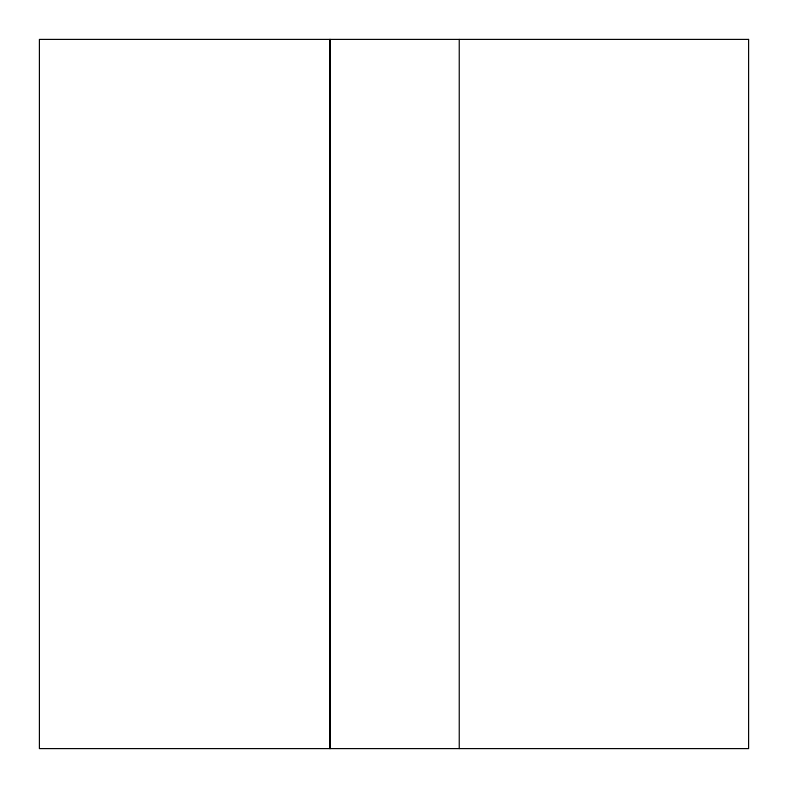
<?xml version="1.0" encoding="UTF-8"?>
<svg xmlns="http://www.w3.org/2000/svg" width="788" height="788" viewBox="0 0 788 788"><rect width="100%" height="100%" fill="white"/><g stroke="black" fill="none" stroke-linecap="round" stroke-linejoin="round"><path stroke-width="1.18" d="M459.237 39.4L459.237 748.6M330.408 39.4L330.408 748.6M329.719 39.4L329.719 748.6M748.6 39.4L39.4 39.4L39.4 748.6L748.6 748.6L748.6 39.4"/></g></svg>
